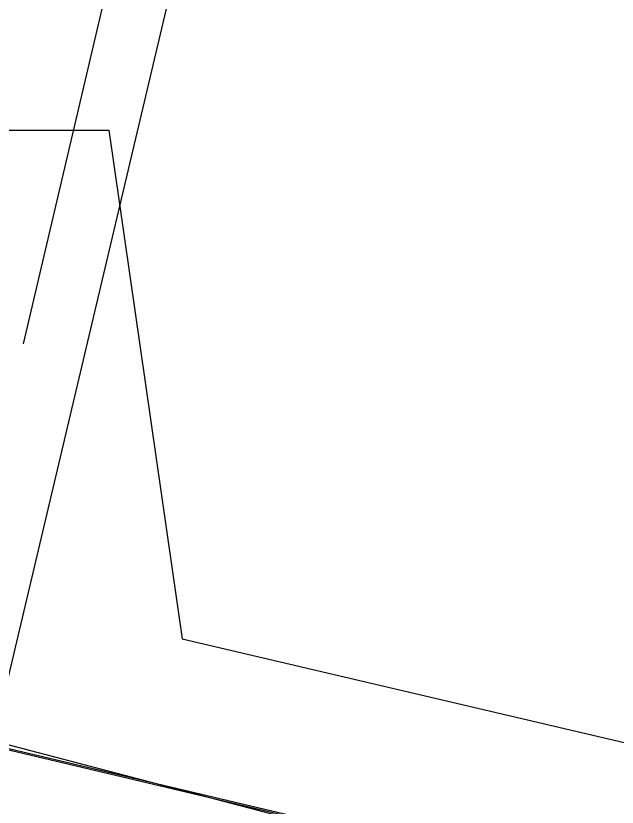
# Model space of a CAD drawing. Header units: feet. Extents: x -84 to 198, y -22 to 181.
# Drawn here: x 124.207 to 124.732, y 111.746 to 112.438 of the extents above; entities that cross this region are included whole.
import ezdxf

# ---------------------------------------------------------------- set-up
doc = ezdxf.new("R2010")
doc.units = ezdxf.units.FT
doc.layers.add('A-AREA-UNIDAD', color=30, linetype='CONTINUOUS')
doc.layers.add('A-LINEA', color=7, linetype='CONTINUOUS')

msp = doc.modelspace()

# ---------------------------------------------------------------- linework, layer by layer
at = {"layer": 'A-AREA-UNIDAD'}
msp.add_lwpolyline([(88, 128.2844), (94.848, 126.6844), (94.928, 125.6533), (94.72, 124.8889), (98.688, 124.0178), (98.88, 125.4578), (99.872, 125.4933), (100.032, 124.0533), (99.68, 123.6444), (99.36, 123.6444), (99.36, 122.9333), (98.96, 122.8978), (97.952, 118.3289), (100.08, 117.9733), (100.192, 117.8133), (106.752, 116.2489), (106.752, 115.7689), (106.912, 115.8933), (114.4, 114.0978), (115.488, 114.2044), (123.28, 112.3378), (124.288, 112.3378), (124.352, 111.8933), (135.968, 109.1733)], dxfattribs=at)
at = {"layer": 'A-LINEA'}
for p, q in [((128.0267, 128.0444), (124.1867, 111.8044)), ((124.2133, 112.1511), (125.9067, 119.3644)), ((114.5733, 114.0711), (131.1067, 110.1644)), ((114.5733, 114.0711), (127.1067, 111.1111))]:
    msp.add_line(p, q, dxfattribs=at)
msp.add_lwpolyline([(103.1067, 159.3911), (103.0667, 159.2178), (102.5733, 157.1111), (102.8667, 156.9378), (100.9867, 148.9911), (103.5867, 148.3778), (103.4267, 147.7244), (111.4267, 145.8444), (113.8133, 145.2711), (117.8667, 144.3111), (114.9067, 131.8311), (119.4533, 130.7511), (119.2933, 130.0978), (122, 129.4578), (128.0267, 128.0444), (124.1867, 111.8044), (124.44, 111.7378), (125.7867, 111.4178), (129.48, 110.5511), (135.96, 109.0178), (135.88, 108.6844), (141.96, 107.2578)], dxfattribs=at)
msp.add_lwpolyline([(103.1067, 159.3911), (103.0667, 159.2178), (102.5733, 157.1111), (102.8667, 156.9378), (100.9867, 148.9911), (103.5867, 148.3778), (103.4267, 147.7244), (111.4267, 145.8444), (113.8133, 145.2711), (117.8667, 144.3111), (114.9067, 131.8311), (119.4533, 130.7511), (119.2933, 130.0978), (122, 129.4578), (128.0267, 128.0444), (124.1867, 111.8044), (124.44, 111.7378), (125.7867, 111.4178), (129.48, 110.5511), (135.96, 109.0178), (135.88, 108.6844), (141.96, 107.2578)], dxfattribs=at)

doc.saveas('drawing.dxf')
